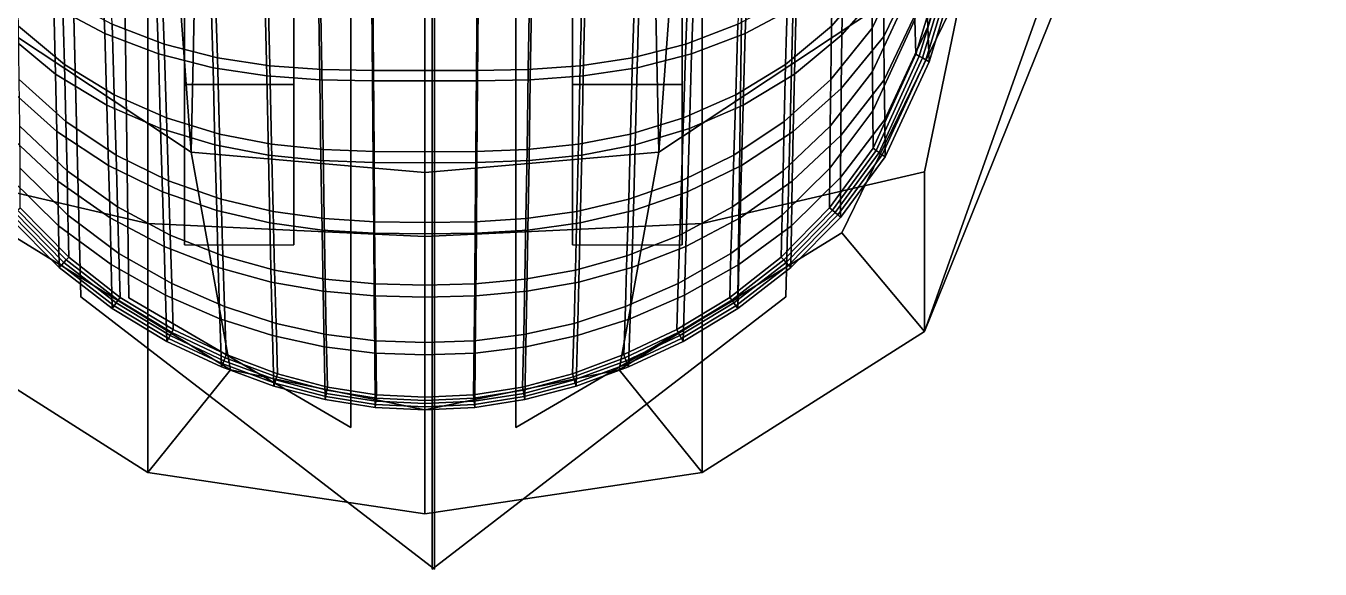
# Model space of a CAD drawing. Extents: x -7.9 to 7.9, y -12.5 to 11.9.
# Drawn here: x -0.466 to 0.983, y -12.51 to -11.903 of the extents above; entities that cross this region are included whole.
import ezdxf

# ---------------------------------------------------------------- set-up
doc = ezdxf.new("R2010")
doc.units = 0

msp = doc.modelspace()

# ---------------------------------------------------------------- linework, layer by layer
for points in [[(-1.0208, -9.8228, 2.7062), (-0.6477, -11.8005, 2.7062), (-0.2806, -12.0438, 2.8428), (-0.4459, -9.7983, 3.0906)], [(-0.4459, -9.7983, 3.0906), (-0.2806, -12.0438, 2.8428), (-0.2325, -9.8022, 3.153)], [(-0.0191, -9.8061, 3.153), (-0.2325, -9.8022, 3.153), (-0.2806, -12.0438, 2.8428), (-0.0191, -12.0663, 2.8428)], [(-0.0191, -9.8061, 3.153), (-0.0191, -12.0663, 2.8428), (0.2425, -12.0438, 2.8428), (0.1944, -9.8022, 3.153)], [(0.4078, -9.7983, 3.0906), (0.1944, -9.8022, 3.153), (0.2425, -12.0438, 2.8428)], [(0.9827, -9.8228, 2.7062), (0.4078, -9.7983, 3.0906), (0.2425, -12.0438, 2.8428), (0.6096, -11.8005, 2.7062)], [(-0.0085, -12.51, 0.0473), (-0.4044, -12.2055, 0.0473), (-0.4327, -11.0692, 0.039), (-0.0085, -11.0692, 0.039)], [(-0.4044, -12.2055, 0.0473), (-0.4044, -12.2055, 0.2764), (-0.4327, -11.0711, 0.2736), (-0.4327, -11.0692, 0.039)], [(-0.0085, -12.51, 0.2764), (-0.0085, -11.0711, 0.2736), (-0.4327, -11.0711, 0.2736), (-0.4044, -12.2055, 0.2764)], [(-0.0111, -12.51, 0.0473), (-0.0111, -11.0692, 0.039), (0.4131, -11.0692, 0.039), (0.3848, -12.2055, 0.0473)], [(-0.0111, -12.51, 0.2764), (0.3848, -12.2055, 0.2764), (0.4131, -11.0711, 0.2736), (-0.0111, -11.0711, 0.2736)], [(0.3848, -12.2055, 0.0473), (0.4131, -11.0692, 0.039), (0.4131, -11.0711, 0.2736), (0.3848, -12.2055, 0.2764)], [(-0.3643, -11.1504, 0.3338), (-0.3505, -12.2067, 0.3338), (-0.1022, -12.3516, 0.3338), (-0.1024, -11.1496, 0.3338)], [(-0.3643, -11.1504, 0.3338), (-0.3643, -11.1504, 0.2764), (-0.3505, -12.2067, 0.2764), (-0.3505, -12.2067, 0.3338)], [(-0.1024, -11.1496, 0.2764), (-0.1024, -11.1496, 0.3338), (-0.1022, -12.3516, 0.3338), (-0.1022, -12.3516, 0.2764)], [(0.3447, -11.1504, 0.3338), (0.0828, -11.1496, 0.3338), (0.0826, -12.3516, 0.3338), (0.331, -12.2067, 0.3338)], [(0.0828, -11.1496, 0.2764), (0.0826, -12.3516, 0.2764), (0.0826, -12.3516, 0.3338), (0.0828, -11.1496, 0.3338)], [(0.3447, -11.1504, 0.3338), (0.331, -12.2067, 0.3338), (0.331, -12.2067, 0.2764), (0.3447, -11.1504, 0.2764)], [(-0.2882, -11.2534, 0.3338), (-0.2882, -12.1475, 0.3338), (-0.2882, -11.9682, 0.587), (-0.2882, -11.4327, 0.587)], [(-0.1657, -12.1475, 0.3338), (-0.1657, -11.2534, 0.3338), (-0.1657, -11.4327, 0.587), (-0.1657, -11.9682, 0.587)], [(0.1461, -12.1475, 0.3338), (0.1461, -11.9682, 0.587), (0.1461, -11.4327, 0.587), (0.1461, -11.2534, 0.3338)], [(0.2686, -11.2534, 0.3338), (0.2686, -11.4327, 0.587), (0.2686, -11.9682, 0.587), (0.2686, -12.1475, 0.3338)], [(-0.2882, -11.4327, 0.587), (-0.2882, -11.9682, 0.587), (-0.1657, -11.9682, 0.587), (-0.1657, -11.4327, 0.587)], [(0.2686, -11.4327, 0.587), (0.1461, -11.4327, 0.587), (0.1461, -11.9682, 0.587), (0.2686, -11.9682, 0.587)], [(-0.6614, -11.664, 2.1723), (-0.3292, -11.6957, 1.9889), (-0.3292, -12.1235, 2.1723), (-0.5781, -12.0659, 2.2788)], [(0.6233, -11.664, 2.1723), (0.54, -12.0659, 2.2788), (0.2911, -12.1235, 2.1723), (0.2911, -11.6957, 1.9889)], [(0.7022, -11.7879, 2.5167), (0.54, -12.2444, 2.5167), (0.54, -12.0659, 2.2788), (0.6233, -11.664, 2.1723)], [(-0.0191, -12.1379, 2.1723), (-0.3292, -12.1235, 2.1723), (-0.3292, -11.6957, 1.9889), (-0.0191, -11.7024, 1.9889)], [(-0.0191, -12.1379, 2.1723), (-0.0191, -11.7024, 1.9889), (0.2911, -11.6957, 1.9889), (0.2911, -12.1235, 2.1723)], [(0.5422, -11.863, 3.027), (0.5436, -11.9037, 2.9602), (0.5954, -11.7349, 2.9594), (0.5929, -11.6985, 3.0263)], [(0.5291, -11.8954, 2.9542), (0.5799, -11.7279, 2.9544), (0.5822, -11.7629, 2.8876), (0.5304, -11.9342, 2.8876)], [(0.5436, -11.9037, 2.9602), (0.5451, -11.9426, 2.8931), (0.5979, -11.77, 2.8923), (0.5954, -11.7349, 2.9594)], [(0.5265, -11.8105, 3.0864), (0.4814, -11.905, 3.0897), (0.4815, -11.85, 3.1566), (0.5255, -11.761, 3.1514)], [(-0.3822, -11.7954, 3.3481), (-0.4396, -11.77, 3.3336), (-0.4345, -11.8809, 3.256), (-0.3773, -11.9112, 3.2671)], [(0.3441, -11.7954, 3.3481), (0.3392, -11.9112, 3.2671), (0.3964, -11.8809, 3.256), (0.4015, -11.77, 3.3336)], [(0.5408, -11.8186, 3.0933), (0.5397, -11.7688, 3.1588), (0.4944, -11.859, 3.1651), (0.4945, -11.9143, 3.0977)], [(0.5341, -11.9363, 2.889), (0.5304, -11.9342, 2.8876), (0.5822, -11.7629, 2.8876), (0.5862, -11.7647, 2.8888)], [(0.5378, -11.9384, 2.8904), (0.5341, -11.9363, 2.889), (0.5862, -11.7647, 2.8888), (0.5901, -11.7664, 2.89)], [(0.5378, -11.9384, 2.8904), (0.5901, -11.7664, 2.89), (0.594, -11.7682, 2.8911), (0.5415, -11.9405, 2.8918)], [(0.5415, -11.9405, 2.8918), (0.594, -11.7682, 2.8911), (0.5979, -11.77, 2.8923), (0.5451, -11.9426, 2.8931)], [(-0.3743, -11.7857, 3.3355), (-0.3154, -11.8042, 3.3479), (-0.3108, -11.9228, 3.2648), (-0.3692, -11.9006, 3.2552)], [(0.3362, -11.7857, 3.3355), (0.3311, -11.9006, 3.2552), (0.2727, -11.9228, 3.2648), (0.2773, -11.8042, 3.3479)], [(0.4821, -11.7863, 3.223), (0.4815, -11.85, 3.1566), (0.436, -11.9028, 3.1643), (0.4375, -11.833, 3.234)], [(0.7092, -11.8248, 2.8876), (0.54, -12.2444, 2.8876), (0.54, -12.2444, 2.5167), (0.7022, -11.7879, 2.5167)], [(-0.4855, -12.1341, 2.7062), (-0.2366, -12.287, 2.7062), (-0.2806, -12.0438, 2.8428), (-0.6477, -11.8005, 2.7062)], [(-0.3822, -11.7954, 3.3481), (-0.3773, -11.9112, 3.2671), (-0.3173, -11.9338, 3.2772), (-0.3217, -11.8142, 3.3611)], [(-0.3154, -11.8042, 3.3479), (-0.2553, -11.8166, 3.3585), (-0.2514, -11.9381, 3.2732), (-0.3108, -11.9228, 3.2648)], [(0.4474, -12.1341, 2.7062), (0.6096, -11.8005, 2.7062), (0.2425, -12.0438, 2.8428), (0.1984, -12.287, 2.7062)], [(0.2773, -11.8042, 3.3479), (0.2727, -11.9228, 3.2648), (0.2133, -11.9381, 3.2732), (0.2172, -11.8166, 3.3585)], [(0.3441, -11.7954, 3.3481), (0.2836, -11.8142, 3.3611), (0.2792, -11.9338, 3.2772), (0.3392, -11.9112, 3.2671)], [(0.4474, -12.1341, 2.8876), (0.6096, -11.8005, 2.8876), (0.6096, -11.8005, 2.7062), (0.4474, -12.1341, 2.7062)], [(0.6096, -11.8005, 2.8876), (0.4474, -12.1341, 2.8876), (0.54, -12.2444, 2.8876), (0.7092, -11.8248, 2.8876)], [(0.4948, -11.7948, 3.2322), (0.4489, -11.8423, 3.2442), (0.4475, -11.9127, 3.1738), (0.4944, -11.859, 3.1651)], [(-0.3217, -11.8142, 3.3611), (-0.3173, -11.9338, 3.2772), (-0.2563, -11.9493, 3.2861), (-0.26, -11.8268, 3.3721)], [(-0.1957, -11.8234, 3.3667), (-0.1927, -11.947, 3.2801), (-0.2514, -11.9381, 3.2732), (-0.2553, -11.8166, 3.3585)], [(0.1576, -11.8234, 3.3667), (0.2172, -11.8166, 3.3585), (0.2133, -11.9381, 3.2732), (0.1546, -11.947, 3.2801)], [(0.2836, -11.8142, 3.3611), (0.2219, -11.8268, 3.3721), (0.2182, -11.9493, 3.2861), (0.2792, -11.9338, 3.2772)], [(0.5277, -11.8547, 3.0206), (0.4816, -11.9535, 3.0226), (0.4814, -11.905, 3.0897), (0.5265, -11.8105, 3.0864)], [(0.5422, -11.863, 3.027), (0.5408, -11.8186, 3.0933), (0.4945, -11.9143, 3.0977), (0.4948, -11.9629, 3.0299)], [(-0.4247, -11.8708, 3.2448), (-0.4226, -11.9458, 3.1721), (-0.4741, -11.9028, 3.1643), (-0.4757, -11.833, 3.234)], [(-0.1991, -11.8338, 3.3807), (-0.26, -11.8268, 3.3721), (-0.2563, -11.9493, 3.2861), (-0.1962, -11.9584, 3.2932)], [(-0.1388, -11.8367, 3.3868), (-0.1991, -11.8338, 3.3807), (-0.1962, -11.9584, 3.2932), (-0.1368, -11.9627, 3.2985)], [(-0.1366, -11.8263, 3.3727), (-0.1345, -11.9512, 3.2852), (-0.1927, -11.947, 3.2801), (-0.1957, -11.8234, 3.3667)], [(-0.1366, -11.8263, 3.3727), (-0.0777, -11.8268, 3.3762), (-0.0767, -11.9525, 3.2884), (-0.1345, -11.9512, 3.2852)], [(-0.0777, -11.8268, 3.3762), (-0.0191, -11.8264, 3.3774), (-0.0191, -11.9523, 3.2895), (-0.0767, -11.9525, 3.2884)], [(0.0396, -11.8268, 3.3762), (0.0386, -11.9525, 3.2884), (-0.0191, -11.9523, 3.2895), (-0.0191, -11.8264, 3.3774)], [(0.0985, -11.8263, 3.3726), (0.0964, -11.9512, 3.2852), (0.0386, -11.9525, 3.2884), (0.0396, -11.8268, 3.3762)], [(0.0985, -11.8263, 3.3726), (0.1576, -11.8234, 3.3667), (0.1546, -11.947, 3.2801), (0.0964, -11.9512, 3.2852)], [(0.1007, -11.8367, 3.3868), (0.0987, -11.9627, 3.2985), (0.1581, -11.9584, 3.2932), (0.161, -11.8338, 3.3807)], [(0.161, -11.8338, 3.3807), (0.1581, -11.9584, 3.2932), (0.2182, -11.9493, 3.2861), (0.2219, -11.8268, 3.3721)], [(0.3866, -11.8708, 3.2448), (0.4375, -11.833, 3.234), (0.436, -11.9028, 3.1643), (0.3845, -11.9458, 3.1721)], [(-0.4345, -11.8809, 3.256), (-0.487, -11.8423, 3.2442), (-0.4857, -11.9127, 3.1738), (-0.4325, -11.9565, 3.1824)], [(-0.1388, -11.8367, 3.3868), (-0.1368, -11.9627, 3.2985), (-0.0778, -11.9639, 3.3018), (-0.0788, -11.8372, 3.3905)], [(-0.0788, -11.8372, 3.3905), (-0.0778, -11.9639, 3.3018), (-0.0191, -11.9638, 3.303), (-0.0191, -11.8369, 3.3917)], [(0.0407, -11.8372, 3.3905), (-0.0191, -11.8369, 3.3917), (-0.0191, -11.9638, 3.303), (0.0397, -11.9639, 3.3018)], [(0.1007, -11.8367, 3.3868), (0.0407, -11.8372, 3.3905), (0.0397, -11.9639, 3.3018), (0.0987, -11.9627, 3.2985)], [(0.3964, -11.8809, 3.256), (0.3944, -11.9565, 3.1824), (0.4475, -11.9127, 3.1738), (0.4489, -11.8423, 3.2442)], [(0.4814, -11.905, 3.0897), (0.435, -11.9624, 3.0949), (0.436, -11.9028, 3.1643), (0.4815, -11.85, 3.1566)], [(0.4945, -11.9143, 3.0977), (0.4944, -11.859, 3.1651), (0.4475, -11.9127, 3.1738), (0.4467, -11.9727, 3.1038)], [(0.5277, -11.8547, 3.0206), (0.5291, -11.8954, 2.9542), (0.482, -11.9975, 2.9552), (0.4816, -11.9535, 3.0226)], [(0.5422, -11.863, 3.027), (0.4948, -11.9629, 3.0299), (0.4954, -12.0071, 2.962), (0.5436, -11.9037, 2.9602)], [(-0.3692, -11.9006, 3.2552), (-0.3668, -11.9798, 3.1796), (-0.4226, -11.9458, 3.1721), (-0.4247, -11.8708, 3.2448)], [(0.3311, -11.9006, 3.2552), (0.3866, -11.8708, 3.2448), (0.3845, -11.9458, 3.1721), (0.3287, -11.9798, 3.1796)], [(-0.3773, -11.9112, 3.2671), (-0.4345, -11.8809, 3.256), (-0.4325, -11.9565, 3.1824), (-0.375, -11.9911, 3.1907)], [(0.3392, -11.9112, 3.2671), (0.3369, -11.9911, 3.1907), (0.3944, -11.9565, 3.1824), (0.3964, -11.8809, 3.256)], [(-0.421, -12.0095, 3.1002), (-0.4731, -11.9624, 3.0949), (-0.4741, -11.9028, 3.1643), (-0.4226, -11.9458, 3.1721)], [(-0.3692, -11.9006, 3.2552), (-0.3108, -11.9228, 3.2648), (-0.3084, -12.0055, 3.1867), (-0.3668, -11.9798, 3.1796)], [(0.3311, -11.9006, 3.2552), (0.3287, -11.9798, 3.1796), (0.2703, -12.0055, 3.1867), (0.2727, -11.9228, 3.2648)], [(0.3828, -12.0095, 3.1002), (0.3845, -11.9458, 3.1721), (0.436, -11.9028, 3.1643), (0.435, -11.9624, 3.0949)], [(0.4816, -11.9535, 3.0226), (0.4344, -12.0145, 3.0257), (0.435, -11.9624, 3.0949), (0.4814, -11.905, 3.0897)], [(0.5291, -11.8954, 2.9542), (0.5304, -11.9342, 2.8876), (0.4825, -12.0394, 2.8876), (0.482, -11.9975, 2.9552)], [(0.5436, -11.9037, 2.9602), (0.4954, -12.0071, 2.962), (0.4961, -12.0491, 2.894), (0.5451, -11.9426, 2.8931)], [(-0.4311, -12.0206, 3.1099), (-0.4325, -11.9565, 3.1824), (-0.4857, -11.9127, 3.1738), (-0.4848, -11.9727, 3.1038)], [(-0.3773, -11.9112, 3.2671), (-0.375, -11.9911, 3.1907), (-0.315, -12.0173, 3.1983), (-0.3173, -11.9338, 3.2772)], [(0.3392, -11.9112, 3.2671), (0.2792, -11.9338, 3.2772), (0.2769, -12.0173, 3.1983), (0.3369, -11.9911, 3.1907)], [(0.393, -12.0206, 3.1099), (0.4467, -11.9727, 3.1038), (0.4475, -11.9127, 3.1738), (0.3944, -11.9565, 3.1824)], [(0.4948, -11.9629, 3.0299), (0.4945, -11.9143, 3.0977), (0.4467, -11.9727, 3.1038), (0.4463, -12.025, 3.034)], [(-0.3173, -11.9338, 3.2772), (-0.315, -12.0173, 3.1983), (-0.2542, -12.0357, 3.2051), (-0.2563, -11.9493, 3.2861)], [(-0.3108, -11.9228, 3.2648), (-0.2514, -11.9381, 3.2732), (-0.2492, -12.0236, 3.1931), (-0.3084, -12.0055, 3.1867)], [(0.2727, -11.9228, 3.2648), (0.2703, -12.0055, 3.1867), (0.2111, -12.0236, 3.1931), (0.2133, -11.9381, 3.2732)], [(0.2792, -11.9338, 3.2772), (0.2182, -11.9493, 3.2861), (0.2161, -12.0357, 3.2051), (0.2769, -12.0173, 3.1983)], [(0.5341, -11.9363, 2.889), (0.4859, -12.0418, 2.8892), (0.4825, -12.0394, 2.8876), (0.5304, -11.9342, 2.8876)], [(-0.3648, -12.047, 3.1054), (-0.421, -12.0095, 3.1002), (-0.4226, -11.9458, 3.1721), (-0.3668, -11.9798, 3.1796)], [(-0.1962, -11.9584, 3.2932), (-0.2563, -11.9493, 3.2861), (-0.2542, -12.0357, 3.2051), (-0.1944, -12.0471, 3.2109)], [(-0.1927, -11.947, 3.2801), (-0.1909, -12.0348, 3.1985), (-0.2492, -12.0236, 3.1931), (-0.2514, -11.9381, 3.2732)], [(-0.1345, -11.9512, 3.2852), (-0.1332, -12.0407, 3.2027), (-0.1909, -12.0348, 3.1985), (-0.1927, -11.947, 3.2801)], [(0.0964, -11.9512, 3.2852), (0.1546, -11.947, 3.2801), (0.1527, -12.0348, 3.1985), (0.0951, -12.0407, 3.2027)], [(0.1546, -11.947, 3.2801), (0.2133, -11.9381, 3.2732), (0.2111, -12.0236, 3.1931), (0.1527, -12.0348, 3.1985)], [(0.1581, -11.9584, 3.2932), (0.1563, -12.0471, 3.2109), (0.2161, -12.0357, 3.2051), (0.2182, -11.9493, 3.2861)], [(0.3266, -12.047, 3.1054), (0.3287, -11.9798, 3.1796), (0.3845, -11.9458, 3.1721), (0.3828, -12.0095, 3.1002)], [(0.5378, -11.9384, 2.8904), (0.4893, -12.0443, 2.8908), (0.4859, -12.0418, 2.8892), (0.5341, -11.9363, 2.889)], [(0.5378, -11.9384, 2.8904), (0.5415, -11.9405, 2.8918), (0.4927, -12.0467, 2.8924), (0.4893, -12.0443, 2.8908)], [(0.5415, -11.9405, 2.8918), (0.5451, -11.9426, 2.8931), (0.4961, -12.0491, 2.894), (0.4927, -12.0467, 2.8924)], [(-0.4197, -12.0647, 3.029), (-0.4725, -12.0145, 3.0257), (-0.4731, -11.9624, 3.0949), (-0.421, -12.0095, 3.1002)], [(-0.3732, -12.0588, 3.1158), (-0.375, -11.9911, 3.1907), (-0.4325, -11.9565, 3.1824), (-0.4311, -12.0206, 3.1099)], [(-0.1368, -11.9627, 3.2985), (-0.1962, -11.9584, 3.2932), (-0.1944, -12.0471, 3.2109), (-0.1355, -12.0531, 3.2153)], [(-0.1368, -11.9627, 3.2985), (-0.1355, -12.0531, 3.2153), (-0.0772, -12.0553, 3.2182), (-0.0778, -11.9639, 3.3018)], [(-0.1345, -11.9512, 3.2852), (-0.0767, -11.9525, 3.2884), (-0.076, -12.043, 3.2055), (-0.1332, -12.0407, 3.2027)], [(-0.0778, -11.9639, 3.3018), (-0.0772, -12.0553, 3.2182), (-0.0191, -12.0555, 3.2192), (-0.0191, -11.9638, 3.303)], [(-0.0767, -11.9525, 3.2884), (-0.0191, -11.9523, 3.2895), (-0.0191, -12.0432, 3.2065), (-0.076, -12.043, 3.2055)], [(0.0386, -11.9525, 3.2884), (0.0379, -12.043, 3.2055), (-0.0191, -12.0432, 3.2065), (-0.0191, -11.9523, 3.2895)], [(0.0397, -11.9639, 3.3018), (-0.0191, -11.9638, 3.303), (-0.0191, -12.0555, 3.2192), (0.039, -12.0553, 3.2182)], [(0.0964, -11.9512, 3.2852), (0.0951, -12.0407, 3.2027), (0.0379, -12.043, 3.2055), (0.0386, -11.9525, 3.2884)], [(0.0987, -11.9627, 3.2985), (0.0397, -11.9639, 3.3018), (0.039, -12.0553, 3.2182), (0.0974, -12.0531, 3.2153)], [(0.0987, -11.9627, 3.2985), (0.0974, -12.0531, 3.2153), (0.1563, -12.0471, 3.2109), (0.1581, -11.9584, 3.2932)], [(0.3351, -12.0588, 3.1158), (0.393, -12.0206, 3.1099), (0.3944, -11.9565, 3.1824), (0.3369, -11.9911, 3.1907)], [(0.3816, -12.0647, 3.029), (0.3828, -12.0095, 3.1002), (0.435, -11.9624, 3.0949), (0.4344, -12.0145, 3.0257)], [(0.4816, -11.9535, 3.0226), (0.482, -11.9975, 2.9552), (0.434, -12.0615, 2.9567), (0.4344, -12.0145, 3.0257)], [(0.4948, -11.9629, 3.0299), (0.4463, -12.025, 3.034), (0.4461, -12.0722, 2.9644), (0.4954, -12.0071, 2.962)], [(-0.43, -12.0762, 3.0381), (-0.4311, -12.0206, 3.1099), (-0.4848, -11.9727, 3.1038), (-0.4844, -12.025, 3.034)], [(-0.2882, -12.1475, 0.3338), (-0.1657, -12.1475, 0.3338), (-0.1657, -11.9682, 0.587), (-0.2882, -11.9682, 0.587)], [(0.2686, -12.1475, 0.3338), (0.2686, -11.9682, 0.587), (0.1461, -11.9682, 0.587), (0.1461, -12.1475, 0.3338)], [(0.3919, -12.0762, 3.0381), (0.4463, -12.025, 3.034), (0.4467, -11.9727, 3.1038), (0.393, -12.0206, 3.1099)], [(-0.3732, -12.0588, 3.1158), (-0.313, -12.088, 3.1213), (-0.315, -12.0173, 3.1983), (-0.375, -11.9911, 3.1907)], [(-0.3648, -12.047, 3.1054), (-0.3668, -11.9798, 3.1796), (-0.3084, -12.0055, 3.1867), (-0.3062, -12.0757, 3.1104)], [(0.3266, -12.047, 3.1054), (0.2681, -12.0757, 3.1104), (0.2703, -12.0055, 3.1867), (0.3287, -11.9798, 3.1796)], [(0.3351, -12.0588, 3.1158), (0.3369, -11.9911, 3.1907), (0.2769, -12.0173, 3.1983), (0.2748, -12.088, 3.1213)], [(-0.3062, -12.0757, 3.1104), (-0.3084, -12.0055, 3.1867), (-0.2492, -12.0236, 3.1931), (-0.2471, -12.0964, 3.1149)], [(0.2681, -12.0757, 3.1104), (0.209, -12.0964, 3.1149), (0.2111, -12.0236, 3.1931), (0.2703, -12.0055, 3.1867)], [(0.482, -11.9975, 2.9552), (0.4825, -12.0394, 2.8876), (0.4338, -12.1059, 2.8876), (0.434, -12.0615, 2.9567)], [(0.4954, -12.0071, 2.962), (0.4461, -12.0722, 2.9644), (0.446, -12.1167, 2.8949), (0.4961, -12.0491, 2.894)], [(-0.4197, -12.0647, 3.029), (-0.4187, -12.1143, 2.9582), (-0.4722, -12.0615, 2.9567), (-0.4725, -12.0145, 3.0257)], [(-0.3716, -12.1172, 3.042), (-0.3732, -12.0588, 3.1158), (-0.4311, -12.0206, 3.1099), (-0.43, -12.0762, 3.0381)], [(-0.3631, -12.105, 3.0322), (-0.4197, -12.0647, 3.029), (-0.421, -12.0095, 3.1002), (-0.3648, -12.047, 3.1054)], [(-0.313, -12.088, 3.1213), (-0.2522, -12.1091, 3.1264), (-0.2542, -12.0357, 3.2051), (-0.315, -12.0173, 3.1983)], [(0.2748, -12.088, 3.1213), (0.2769, -12.0173, 3.1983), (0.2161, -12.0357, 3.2051), (0.2141, -12.1091, 3.1264)], [(0.3249, -12.105, 3.0322), (0.3266, -12.047, 3.1054), (0.3828, -12.0095, 3.1002), (0.3816, -12.0647, 3.029)], [(0.3335, -12.1172, 3.042), (0.3919, -12.0762, 3.0381), (0.393, -12.0206, 3.1099), (0.3351, -12.0588, 3.1158)], [(0.3816, -12.0647, 3.029), (0.4344, -12.0145, 3.0257), (0.434, -12.0615, 2.9567), (0.3806, -12.1143, 2.9582)], [(-0.43, -12.0762, 3.0381), (-0.4844, -12.025, 3.034), (-0.4842, -12.0722, 2.9644), (-0.4291, -12.126, 2.9668)], [(-0.1928, -12.1229, 3.1307), (-0.1944, -12.0471, 3.2109), (-0.2542, -12.0357, 3.2051), (-0.2522, -12.1091, 3.1264)], [(-0.1891, -12.1101, 3.119), (-0.2471, -12.0964, 3.1149), (-0.2492, -12.0236, 3.1931), (-0.1909, -12.0348, 3.1985)], [(-0.1319, -12.1179, 3.1223), (-0.1891, -12.1101, 3.119), (-0.1909, -12.0348, 3.1985), (-0.1332, -12.0407, 3.2027)], [(0.0938, -12.1179, 3.1223), (0.0951, -12.0407, 3.2027), (0.1527, -12.0348, 3.1985), (0.151, -12.1101, 3.119)], [(0.151, -12.1101, 3.119), (0.1527, -12.0348, 3.1985), (0.2111, -12.0236, 3.1931), (0.209, -12.0964, 3.1149)], [(0.1547, -12.1229, 3.1307), (0.2141, -12.1091, 3.1264), (0.2161, -12.0357, 3.2051), (0.1563, -12.0471, 3.2109)], [(0.3919, -12.0762, 3.0381), (0.391, -12.126, 2.9668), (0.4461, -12.0722, 2.9644), (0.4463, -12.025, 3.034)], [(-0.3631, -12.105, 3.0322), (-0.3648, -12.047, 3.1054), (-0.3062, -12.0757, 3.1104), (-0.3043, -12.1364, 3.0354)], [(-0.0191, -12.0663, 2.8428), (-0.2806, -12.0438, 2.8428), (-0.2366, -12.287, 2.7062), (-0.0191, -12.332, 2.7062)], [(-0.1343, -12.1309, 3.1342), (-0.1355, -12.0531, 3.2153), (-0.1944, -12.0471, 3.2109), (-0.1928, -12.1229, 3.1307)], [(-0.1319, -12.1179, 3.1223), (-0.1332, -12.0407, 3.2027), (-0.076, -12.043, 3.2055), (-0.0754, -12.1215, 3.1244)], [(-0.0754, -12.1215, 3.1244), (-0.076, -12.043, 3.2055), (-0.0191, -12.0432, 3.2065), (-0.0191, -12.1223, 3.1253)], [(0.0372, -12.1215, 3.1244), (-0.0191, -12.1223, 3.1253), (-0.0191, -12.0432, 3.2065), (0.0379, -12.043, 3.2055)], [(-0.0191, -12.0663, 2.8428), (-0.0191, -12.332, 2.7062), (0.1984, -12.287, 2.7062), (0.2425, -12.0438, 2.8428)], [(0.0938, -12.1179, 3.1223), (0.0372, -12.1215, 3.1244), (0.0379, -12.043, 3.2055), (0.0951, -12.0407, 3.2027)], [(0.0962, -12.1309, 3.1342), (0.1547, -12.1229, 3.1307), (0.1563, -12.0471, 3.2109), (0.0974, -12.0531, 3.2153)], [(0.3249, -12.105, 3.0322), (0.2662, -12.1364, 3.0354), (0.2681, -12.0757, 3.1104), (0.3266, -12.047, 3.1054)], [(0.4859, -12.0418, 2.8892), (0.4369, -12.1086, 2.8895), (0.4338, -12.1059, 2.8876), (0.4825, -12.0394, 2.8876)], [(0.4893, -12.0443, 2.8908), (0.4399, -12.1113, 2.8913), (0.4369, -12.1086, 2.8895), (0.4859, -12.0418, 2.8892)], [(0.4893, -12.0443, 2.8908), (0.4927, -12.0467, 2.8924), (0.443, -12.114, 2.8931), (0.4399, -12.1113, 2.8913)], [(0.4927, -12.0467, 2.8924), (0.4961, -12.0491, 2.894), (0.446, -12.1167, 2.8949), (0.443, -12.114, 2.8931)], [(-0.4187, -12.1143, 2.9582), (-0.4178, -12.1611, 2.8876), (-0.472, -12.1059, 2.8876), (-0.4722, -12.0615, 2.9567)], [(-0.3631, -12.105, 3.0322), (-0.3616, -12.1571, 2.9598), (-0.4187, -12.1143, 2.9582), (-0.4197, -12.0647, 3.029)], [(-0.3716, -12.1172, 3.042), (-0.3111, -12.1491, 3.0457), (-0.313, -12.088, 3.1213), (-0.3732, -12.0588, 3.1158)], [(-0.1343, -12.1309, 3.1342), (-0.0765, -12.1345, 3.1365), (-0.0772, -12.0553, 3.2182), (-0.1355, -12.0531, 3.2153)], [(-0.0765, -12.1345, 3.1365), (-0.0191, -12.1352, 3.1373), (-0.0191, -12.0555, 3.2192), (-0.0772, -12.0553, 3.2182)], [(0.0384, -12.1345, 3.1365), (0.039, -12.0553, 3.2182), (-0.0191, -12.0555, 3.2192), (-0.0191, -12.1352, 3.1373)], [(0.0962, -12.1309, 3.1342), (0.0974, -12.0531, 3.2153), (0.039, -12.0553, 3.2182), (0.0384, -12.1345, 3.1365)], [(0.3335, -12.1172, 3.042), (0.3351, -12.0588, 3.1158), (0.2748, -12.088, 3.1213), (0.273, -12.1491, 3.0457)], [(0.3249, -12.105, 3.0322), (0.3816, -12.0647, 3.029), (0.3806, -12.1143, 2.9582), (0.3234, -12.1571, 2.9598)], [(0.3806, -12.1143, 2.9582), (0.434, -12.0615, 2.9567), (0.4338, -12.1059, 2.8876), (0.3797, -12.1611, 2.8876)], [(-0.5781, -12.2444, 2.5167), (-0.5781, -12.0659, 2.2788), (-0.3292, -12.1235, 2.1723), (-0.3292, -12.4019, 2.5167)], [(-0.4291, -12.126, 2.9668), (-0.4842, -12.0722, 2.9644), (-0.4841, -12.1167, 2.8949), (-0.4284, -12.1729, 2.8957)], [(-0.3716, -12.1172, 3.042), (-0.43, -12.0762, 3.0381), (-0.4291, -12.126, 2.9668), (-0.3703, -12.1695, 2.969)], [(-0.3043, -12.1364, 3.0354), (-0.3062, -12.0757, 3.1104), (-0.2471, -12.0964, 3.1149), (-0.2452, -12.1597, 3.0383)], [(0.2662, -12.1364, 3.0354), (0.207, -12.1597, 3.0383), (0.209, -12.0964, 3.1149), (0.2681, -12.0757, 3.1104)], [(0.54, -12.2444, 2.5167), (0.2911, -12.4019, 2.5167), (0.2911, -12.1235, 2.1723), (0.54, -12.0659, 2.2788)], [(0.3335, -12.1172, 3.042), (0.3322, -12.1695, 2.969), (0.391, -12.126, 2.9668), (0.3919, -12.0762, 3.0381)], [(0.391, -12.126, 2.9668), (0.3903, -12.1729, 2.8957), (0.446, -12.1167, 2.8949), (0.4461, -12.0722, 2.9644)], [(-0.3111, -12.1491, 3.0457), (-0.2504, -12.1728, 3.0492), (-0.2522, -12.1091, 3.1264), (-0.313, -12.088, 3.1213)], [(0.273, -12.1491, 3.0457), (0.2748, -12.088, 3.1213), (0.2141, -12.1091, 3.1264), (0.2123, -12.1728, 3.0492)], [(-0.4231, -12.167, 2.8917), (-0.478, -12.1113, 2.8913), (-0.475, -12.1086, 2.8895), (-0.4205, -12.164, 2.8896)], [(-0.4205, -12.164, 2.8896), (-0.475, -12.1086, 2.8895), (-0.472, -12.1059, 2.8876), (-0.4178, -12.1611, 2.8876)], [(-0.3631, -12.105, 3.0322), (-0.3043, -12.1364, 3.0354), (-0.3025, -12.1908, 2.9613), (-0.3616, -12.1571, 2.9598)], [(-0.1912, -12.1891, 3.0522), (-0.1928, -12.1229, 3.1307), (-0.2522, -12.1091, 3.1264), (-0.2504, -12.1728, 3.0492)], [(-0.1874, -12.1758, 3.041), (-0.2452, -12.1597, 3.0383), (-0.2471, -12.0964, 3.1149), (-0.1891, -12.1101, 3.119)], [(0.1493, -12.1758, 3.041), (0.151, -12.1101, 3.119), (0.209, -12.0964, 3.1149), (0.207, -12.1597, 3.0383)], [(0.1531, -12.1891, 3.0522), (0.2123, -12.1728, 3.0492), (0.2141, -12.1091, 3.1264), (0.1547, -12.1229, 3.1307)], [(0.3249, -12.105, 3.0322), (0.3234, -12.1571, 2.9598), (0.2644, -12.1908, 2.9613), (0.2662, -12.1364, 3.0354)], [(0.3824, -12.164, 2.8896), (0.3797, -12.1611, 2.8876), (0.4338, -12.1059, 2.8876), (0.4369, -12.1086, 2.8895)], [(0.385, -12.167, 2.8917), (0.3824, -12.164, 2.8896), (0.4369, -12.1086, 2.8895), (0.4399, -12.1113, 2.8913)], [(-0.4258, -12.17, 2.8937), (-0.4284, -12.1729, 2.8957), (-0.4841, -12.1167, 2.8949), (-0.4811, -12.114, 2.8931)], [(-0.4231, -12.167, 2.8917), (-0.4258, -12.17, 2.8937), (-0.4811, -12.114, 2.8931), (-0.478, -12.1113, 2.8913)], [(-0.3616, -12.1571, 2.9598), (-0.3602, -12.2061, 2.8876), (-0.4178, -12.1611, 2.8876), (-0.4187, -12.1143, 2.9582)], [(-0.3716, -12.1172, 3.042), (-0.3703, -12.1695, 2.969), (-0.3095, -12.2038, 2.9711), (-0.3111, -12.1491, 3.0457)], [(-0.3292, -12.1235, 2.1723), (-0.0191, -12.1379, 2.1723), (-0.0191, -12.4483, 2.5167), (-0.3292, -12.4019, 2.5167)], [(-0.1332, -12.1993, 3.0546), (-0.1343, -12.1309, 3.1342), (-0.1928, -12.1229, 3.1307), (-0.1912, -12.1891, 3.0522)], [(-0.1307, -12.1859, 3.0432), (-0.1874, -12.1758, 3.041), (-0.1891, -12.1101, 3.119), (-0.1319, -12.1179, 3.1223)], [(-0.1307, -12.1859, 3.0432), (-0.1319, -12.1179, 3.1223), (-0.0754, -12.1215, 3.1244), (-0.0747, -12.1911, 3.0448)], [(-0.0747, -12.1911, 3.0448), (-0.0754, -12.1215, 3.1244), (-0.0191, -12.1223, 3.1253), (-0.0191, -12.1924, 3.0453)], [(0.0366, -12.1911, 3.0448), (-0.0191, -12.1924, 3.0453), (-0.0191, -12.1223, 3.1253), (0.0372, -12.1215, 3.1244)], [(0.2911, -12.1235, 2.1723), (0.2911, -12.4019, 2.5167), (-0.0191, -12.4483, 2.5167), (-0.0191, -12.1379, 2.1723)], [(0.0926, -12.1859, 3.0432), (0.0366, -12.1911, 3.0448), (0.0372, -12.1215, 3.1244), (0.0938, -12.1179, 3.1223)], [(0.0926, -12.1859, 3.0432), (0.0938, -12.1179, 3.1223), (0.151, -12.1101, 3.119), (0.1493, -12.1758, 3.041)], [(0.095, -12.1993, 3.0546), (0.1531, -12.1891, 3.0522), (0.1547, -12.1229, 3.1307), (0.0962, -12.1309, 3.1342)], [(0.3335, -12.1172, 3.042), (0.273, -12.1491, 3.0457), (0.2714, -12.2038, 2.9711), (0.3322, -12.1695, 2.969)], [(0.3234, -12.1571, 2.9598), (0.3806, -12.1143, 2.9582), (0.3797, -12.1611, 2.8876), (0.3221, -12.2061, 2.8876)], [(0.385, -12.167, 2.8917), (0.4399, -12.1113, 2.8913), (0.443, -12.114, 2.8931), (0.3877, -12.17, 2.8937)], [(0.3877, -12.17, 2.8937), (0.443, -12.114, 2.8931), (0.446, -12.1167, 2.8949), (0.3903, -12.1729, 2.8957)], [(-0.4855, -12.1341, 2.8876), (-0.5781, -12.2444, 2.8876), (-0.3292, -12.4019, 2.8876), (-0.2366, -12.287, 2.8876)], [(-0.2366, -12.287, 2.8876), (-0.2366, -12.287, 2.7062), (-0.4855, -12.1341, 2.7062), (-0.4855, -12.1341, 2.8876)], [(-0.3703, -12.1695, 2.969), (-0.4291, -12.126, 2.9668), (-0.4284, -12.1729, 2.8957), (-0.369, -12.2187, 2.8964)], [(-0.3043, -12.1364, 3.0354), (-0.2452, -12.1597, 3.0383), (-0.2433, -12.2165, 2.9627), (-0.3025, -12.1908, 2.9613)], [(-0.1332, -12.1993, 3.0546), (-0.0759, -12.2045, 3.0562), (-0.0765, -12.1345, 3.1365), (-0.1343, -12.1309, 3.1342)], [(-0.0759, -12.2045, 3.0562), (-0.0191, -12.2059, 3.0568), (-0.0191, -12.1352, 3.1373), (-0.0765, -12.1345, 3.1365)], [(0.0378, -12.2045, 3.0562), (0.0384, -12.1345, 3.1365), (-0.0191, -12.1352, 3.1373), (-0.0191, -12.2059, 3.0568)], [(0.095, -12.1993, 3.0546), (0.0962, -12.1309, 3.1342), (0.0384, -12.1345, 3.1365), (0.0378, -12.2045, 3.0562)], [(0.1984, -12.287, 2.8876), (0.4474, -12.1341, 2.8876), (0.4474, -12.1341, 2.7062), (0.1984, -12.287, 2.7062)], [(0.4474, -12.1341, 2.8876), (0.1984, -12.287, 2.8876), (0.2911, -12.4019, 2.8876), (0.54, -12.2444, 2.8876)], [(0.2662, -12.1364, 3.0354), (0.2644, -12.1908, 2.9613), (0.2052, -12.2165, 2.9627), (0.207, -12.1597, 3.0383)], [(0.3322, -12.1695, 2.969), (0.3309, -12.2187, 2.8964), (0.3903, -12.1729, 2.8957), (0.391, -12.126, 2.9668)], [(-0.3111, -12.1491, 3.0457), (-0.3095, -12.2038, 2.9711), (-0.2486, -12.23, 2.973), (-0.2504, -12.1728, 3.0492)], [(0.273, -12.1491, 3.0457), (0.2123, -12.1728, 3.0492), (0.2105, -12.23, 2.973), (0.2714, -12.2038, 2.9711)], [(-0.3646, -12.2124, 2.892), (-0.3668, -12.2156, 2.8942), (-0.4258, -12.17, 2.8937), (-0.4231, -12.167, 2.8917)], [(-0.3646, -12.2124, 2.892), (-0.4231, -12.167, 2.8917), (-0.4205, -12.164, 2.8896), (-0.3624, -12.2092, 2.8898)], [(-0.3624, -12.2092, 2.8898), (-0.4205, -12.164, 2.8896), (-0.4178, -12.1611, 2.8876), (-0.3602, -12.2061, 2.8876)], [(-0.3616, -12.1571, 2.9598), (-0.3025, -12.1908, 2.9613), (-0.3008, -12.2421, 2.8876), (-0.3602, -12.2061, 2.8876)], [(-0.1874, -12.1758, 3.041), (-0.1858, -12.2352, 2.9641), (-0.2433, -12.2165, 2.9627), (-0.2452, -12.1597, 3.0383)], [(0.1493, -12.1758, 3.041), (0.207, -12.1597, 3.0383), (0.2052, -12.2165, 2.9627), (0.1477, -12.2352, 2.9641)], [(0.3234, -12.1571, 2.9598), (0.3221, -12.2061, 2.8876), (0.2626, -12.2421, 2.8876), (0.2644, -12.1908, 2.9613)], [(0.3243, -12.2092, 2.8898), (0.3221, -12.2061, 2.8876), (0.3797, -12.1611, 2.8876), (0.3824, -12.164, 2.8896)], [(0.3265, -12.2124, 2.892), (0.3243, -12.2092, 2.8898), (0.3824, -12.164, 2.8896), (0.385, -12.167, 2.8917)], [(0.3265, -12.2124, 2.892), (0.385, -12.167, 2.8917), (0.3877, -12.17, 2.8937), (0.3287, -12.2156, 2.8942)], [(-0.3668, -12.2156, 2.8942), (-0.369, -12.2187, 2.8964), (-0.4284, -12.1729, 2.8957), (-0.4258, -12.17, 2.8937)], [(-0.3703, -12.1695, 2.969), (-0.369, -12.2187, 2.8964), (-0.3079, -12.2554, 2.897), (-0.3095, -12.2038, 2.9711)], [(-0.1912, -12.1891, 3.0522), (-0.2504, -12.1728, 3.0492), (-0.2486, -12.23, 2.973), (-0.1896, -12.2489, 2.9747)], [(-0.1307, -12.1859, 3.0432), (-0.1295, -12.2477, 2.9652), (-0.1858, -12.2352, 2.9641), (-0.1874, -12.1758, 3.041)], [(0.0926, -12.1859, 3.0432), (0.1493, -12.1758, 3.041), (0.1477, -12.2352, 2.9641), (0.0914, -12.2477, 2.9652)], [(0.1531, -12.1891, 3.0522), (0.1515, -12.2489, 2.9747), (0.2105, -12.23, 2.973), (0.2123, -12.1728, 3.0492)], [(0.3322, -12.1695, 2.969), (0.2714, -12.2038, 2.9711), (0.2698, -12.2554, 2.897), (0.3309, -12.2187, 2.8964)], [(0.3287, -12.2156, 2.8942), (0.3877, -12.17, 2.8937), (0.3903, -12.1729, 2.8957), (0.3309, -12.2187, 2.8964)], [(-0.3025, -12.1908, 2.9613), (-0.2433, -12.2165, 2.9627), (-0.2415, -12.2702, 2.8876), (-0.3008, -12.2421, 2.8876)], [(-0.1332, -12.1993, 3.0546), (-0.1912, -12.1891, 3.0522), (-0.1896, -12.2489, 2.9747), (-0.132, -12.2615, 2.976)], [(-0.1307, -12.1859, 3.0432), (-0.0747, -12.1911, 3.0448), (-0.0741, -12.2546, 2.966), (-0.1295, -12.2477, 2.9652)], [(-0.0747, -12.1911, 3.0448), (-0.0191, -12.1924, 3.0453), (-0.0191, -12.2567, 2.9663), (-0.0741, -12.2546, 2.966)], [(0.0366, -12.1911, 3.0448), (0.036, -12.2546, 2.966), (-0.0191, -12.2567, 2.9663), (-0.0191, -12.1924, 3.0453)], [(0.0926, -12.1859, 3.0432), (0.0914, -12.2477, 2.9652), (0.036, -12.2546, 2.966), (0.0366, -12.1911, 3.0448)], [(0.095, -12.1993, 3.0546), (0.0939, -12.2615, 2.976), (0.1515, -12.2489, 2.9747), (0.1531, -12.1891, 3.0522)], [(0.2644, -12.1908, 2.9613), (0.2626, -12.2421, 2.8876), (0.2034, -12.2702, 2.8876), (0.2052, -12.2165, 2.9627)], [(-0.4044, -12.2055, 0.2764), (-0.4044, -12.2055, 0.0473), (-0.0085, -12.51, 0.0473), (-0.0085, -12.51, 0.2764)], [(-0.3646, -12.2124, 2.892), (-0.3624, -12.2092, 2.8898), (-0.3025, -12.2454, 2.89), (-0.3043, -12.2487, 2.8923)], [(-0.3624, -12.2092, 2.8898), (-0.3602, -12.2061, 2.8876), (-0.3008, -12.2421, 2.8876), (-0.3025, -12.2454, 2.89)], [(-0.1022, -12.3516, 0.2764), (-0.1022, -12.3516, 0.3338), (-0.3505, -12.2067, 0.3338), (-0.3505, -12.2067, 0.2764)], [(-0.3095, -12.2038, 2.9711), (-0.3079, -12.2554, 2.897), (-0.2469, -12.2839, 2.8974), (-0.2486, -12.23, 2.973)], [(-0.1332, -12.1993, 3.0546), (-0.132, -12.2615, 2.976), (-0.0753, -12.2684, 2.9769), (-0.0759, -12.2045, 3.0562)], [(-0.0759, -12.2045, 3.0562), (-0.0753, -12.2684, 2.9769), (-0.0191, -12.2705, 2.9773), (-0.0191, -12.2059, 3.0568)], [(0.0378, -12.2045, 3.0562), (-0.0191, -12.2059, 3.0568), (-0.0191, -12.2705, 2.9773), (0.0372, -12.2684, 2.9769)], [(0.3848, -12.2055, 0.2764), (-0.0111, -12.51, 0.2764), (-0.0111, -12.51, 0.0473), (0.3848, -12.2055, 0.0473)], [(0.095, -12.1993, 3.0546), (0.0378, -12.2045, 3.0562), (0.0372, -12.2684, 2.9769), (0.0939, -12.2615, 2.976)], [(0.0826, -12.3516, 0.2764), (0.331, -12.2067, 0.2764), (0.331, -12.2067, 0.3338), (0.0826, -12.3516, 0.3338)], [(0.2714, -12.2038, 2.9711), (0.2105, -12.23, 2.973), (0.2088, -12.2839, 2.8974), (0.2698, -12.2554, 2.897)], [(0.3243, -12.2092, 2.8898), (0.2644, -12.2454, 2.89), (0.2626, -12.2421, 2.8876), (0.3221, -12.2061, 2.8876)], [(0.3265, -12.2124, 2.892), (0.2662, -12.2487, 2.8923), (0.2644, -12.2454, 2.89), (0.3243, -12.2092, 2.8898)], [(-0.3668, -12.2156, 2.8942), (-0.3061, -12.252, 2.8946), (-0.3079, -12.2554, 2.897), (-0.369, -12.2187, 2.8964)], [(-0.3646, -12.2124, 2.892), (-0.3043, -12.2487, 2.8923), (-0.3061, -12.252, 2.8946), (-0.3668, -12.2156, 2.8942)], [(-0.1858, -12.2352, 2.9641), (-0.1841, -12.2915, 2.8876), (-0.2415, -12.2702, 2.8876), (-0.2433, -12.2165, 2.9627)], [(0.1477, -12.2352, 2.9641), (0.2052, -12.2165, 2.9627), (0.2034, -12.2702, 2.8876), (0.146, -12.2915, 2.8876)], [(0.3265, -12.2124, 2.892), (0.3287, -12.2156, 2.8942), (0.268, -12.252, 2.8946), (0.2662, -12.2487, 2.8923)], [(0.3287, -12.2156, 2.8942), (0.3309, -12.2187, 2.8964), (0.2698, -12.2554, 2.897), (0.268, -12.252, 2.8946)], [(-0.1896, -12.2489, 2.9747), (-0.2486, -12.23, 2.973), (-0.2469, -12.2839, 2.8974), (-0.1881, -12.3055, 2.8978)], [(-0.1295, -12.2477, 2.9652), (-0.1283, -12.3064, 2.8876), (-0.1841, -12.2915, 2.8876), (-0.1858, -12.2352, 2.9641)], [(0.0914, -12.2477, 2.9652), (0.1477, -12.2352, 2.9641), (0.146, -12.2915, 2.8876), (0.0902, -12.3064, 2.8876)], [(0.1515, -12.2489, 2.9747), (0.15, -12.3055, 2.8978), (0.2088, -12.2839, 2.8974), (0.2105, -12.23, 2.973)], [(-0.3292, -12.4019, 2.5167), (-0.3292, -12.4019, 2.8876), (-0.5781, -12.2444, 2.8876), (-0.5781, -12.2444, 2.5167)], [(-0.3061, -12.252, 2.8946), (-0.2455, -12.2805, 2.895), (-0.2469, -12.2839, 2.8974), (-0.3079, -12.2554, 2.897)], [(-0.3043, -12.2487, 2.8923), (-0.2442, -12.277, 2.8925), (-0.2455, -12.2805, 2.895), (-0.3061, -12.252, 2.8946)], [(-0.3043, -12.2487, 2.8923), (-0.3025, -12.2454, 2.89), (-0.2428, -12.2736, 2.8901), (-0.2442, -12.277, 2.8925)], [(-0.3025, -12.2454, 2.89), (-0.3008, -12.2421, 2.8876), (-0.2415, -12.2702, 2.8876), (-0.2428, -12.2736, 2.8901)], [(-0.132, -12.2615, 2.976), (-0.1896, -12.2489, 2.9747), (-0.1881, -12.3055, 2.8978), (-0.1308, -12.3205, 2.898)], [(-0.1295, -12.2477, 2.9652), (-0.0741, -12.2546, 2.966), (-0.0734, -12.3151, 2.8876), (-0.1283, -12.3064, 2.8876)], [(0.0914, -12.2477, 2.9652), (0.0902, -12.3064, 2.8876), (0.0353, -12.3151, 2.8876), (0.036, -12.2546, 2.966)], [(0.0939, -12.2615, 2.976), (0.0927, -12.3205, 2.898), (0.15, -12.3055, 2.8978), (0.1515, -12.2489, 2.9747)], [(0.2644, -12.2454, 2.89), (0.2047, -12.2736, 2.8901), (0.2034, -12.2702, 2.8876), (0.2626, -12.2421, 2.8876)], [(0.2662, -12.2487, 2.8923), (0.2061, -12.277, 2.8925), (0.2047, -12.2736, 2.8901), (0.2644, -12.2454, 2.89)], [(0.2662, -12.2487, 2.8923), (0.268, -12.252, 2.8946), (0.2074, -12.2805, 2.895), (0.2061, -12.277, 2.8925)], [(0.268, -12.252, 2.8946), (0.2698, -12.2554, 2.897), (0.2088, -12.2839, 2.8974), (0.2074, -12.2805, 2.895)], [(0.2911, -12.4019, 2.5167), (0.54, -12.2444, 2.5167), (0.54, -12.2444, 2.8876), (0.2911, -12.4019, 2.8876)], [(-0.132, -12.2615, 2.976), (-0.1308, -12.3205, 2.898), (-0.0747, -12.3293, 2.8981), (-0.0753, -12.2684, 2.9769)], [(-0.0753, -12.2684, 2.9769), (-0.0747, -12.3293, 2.8981), (-0.0191, -12.3321, 2.8982), (-0.0191, -12.2705, 2.9773)], [(-0.0741, -12.2546, 2.966), (-0.0191, -12.2567, 2.9663), (-0.0191, -12.3179, 2.8876), (-0.0734, -12.3151, 2.8876)], [(0.036, -12.2546, 2.966), (0.0353, -12.3151, 2.8876), (-0.0191, -12.3179, 2.8876), (-0.0191, -12.2567, 2.9663)], [(0.0372, -12.2684, 2.9769), (-0.0191, -12.2705, 2.9773), (-0.0191, -12.3321, 2.8982), (0.0366, -12.3293, 2.8981)], [(0.0939, -12.2615, 2.976), (0.0372, -12.2684, 2.9769), (0.0366, -12.3293, 2.8981), (0.0927, -12.3205, 2.898)], [(-0.1871, -12.302, 2.8952), (-0.1881, -12.3055, 2.8978), (-0.2469, -12.2839, 2.8974), (-0.2455, -12.2805, 2.895)], [(-0.1861, -12.2985, 2.8927), (-0.1871, -12.302, 2.8952), (-0.2455, -12.2805, 2.895), (-0.2442, -12.277, 2.8925)], [(-0.1861, -12.2985, 2.8927), (-0.2442, -12.277, 2.8925), (-0.2428, -12.2736, 2.8901), (-0.1851, -12.295, 2.8902)], [(-0.1851, -12.295, 2.8902), (-0.2428, -12.2736, 2.8901), (-0.2415, -12.2702, 2.8876), (-0.1841, -12.2915, 2.8876)], [(0.147, -12.295, 2.8902), (0.146, -12.2915, 2.8876), (0.2034, -12.2702, 2.8876), (0.2047, -12.2736, 2.8901)], [(0.148, -12.2985, 2.8927), (0.147, -12.295, 2.8902), (0.2047, -12.2736, 2.8901), (0.2061, -12.277, 2.8925)], [(0.148, -12.2985, 2.8927), (0.2061, -12.277, 2.8925), (0.2074, -12.2805, 2.895), (0.149, -12.302, 2.8952)], [(0.149, -12.302, 2.8952), (0.2074, -12.2805, 2.895), (0.2088, -12.2839, 2.8974), (0.15, -12.3055, 2.8978)], [(-0.2366, -12.287, 2.8876), (-0.3292, -12.4019, 2.8876), (-0.0191, -12.4483, 2.8876), (-0.0191, -12.332, 2.8876)], [(-0.0191, -12.332, 2.8876), (-0.0191, -12.332, 2.7062), (-0.2366, -12.287, 2.7062), (-0.2366, -12.287, 2.8876)], [(-0.1296, -12.3135, 2.8928), (-0.1861, -12.2985, 2.8927), (-0.1851, -12.295, 2.8902), (-0.1289, -12.31, 2.8902)], [(-0.1289, -12.31, 2.8902), (-0.1851, -12.295, 2.8902), (-0.1841, -12.2915, 2.8876), (-0.1283, -12.3064, 2.8876)], [(-0.0191, -12.332, 2.8876), (0.1984, -12.287, 2.8876), (0.1984, -12.287, 2.7062), (-0.0191, -12.332, 2.7062)], [(0.1984, -12.287, 2.8876), (-0.0191, -12.332, 2.8876), (-0.0191, -12.4483, 2.8876), (0.2911, -12.4019, 2.8876)], [(0.0908, -12.31, 2.8902), (0.0902, -12.3064, 2.8876), (0.146, -12.2915, 2.8876), (0.147, -12.295, 2.8902)], [(0.0915, -12.3135, 2.8928), (0.0908, -12.31, 2.8902), (0.147, -12.295, 2.8902), (0.148, -12.2985, 2.8927)], [(-0.1302, -12.317, 2.8954), (-0.1308, -12.3205, 2.898), (-0.1881, -12.3055, 2.8978), (-0.1871, -12.302, 2.8952)], [(-0.1296, -12.3135, 2.8928), (-0.1302, -12.317, 2.8954), (-0.1871, -12.302, 2.8952), (-0.1861, -12.2985, 2.8927)], [(-0.1296, -12.3135, 2.8928), (-0.1289, -12.31, 2.8902), (-0.0737, -12.3187, 2.8903), (-0.0741, -12.3222, 2.8929)], [(-0.1289, -12.31, 2.8902), (-0.1283, -12.3064, 2.8876), (-0.0734, -12.3151, 2.8876), (-0.0737, -12.3187, 2.8903)], [(0.0908, -12.31, 2.8902), (0.0356, -12.3187, 2.8903), (0.0353, -12.3151, 2.8876), (0.0902, -12.3064, 2.8876)], [(0.0915, -12.3135, 2.8928), (0.0359, -12.3222, 2.8929), (0.0356, -12.3187, 2.8903), (0.0908, -12.31, 2.8902)], [(0.0915, -12.3135, 2.8928), (0.148, -12.2985, 2.8927), (0.149, -12.302, 2.8952), (0.0921, -12.317, 2.8954)], [(0.0921, -12.317, 2.8954), (0.149, -12.302, 2.8952), (0.15, -12.3055, 2.8978), (0.0927, -12.3205, 2.898)], [(-0.1302, -12.317, 2.8954), (-0.0744, -12.3258, 2.8955), (-0.0747, -12.3293, 2.8981), (-0.1308, -12.3205, 2.898)], [(-0.1296, -12.3135, 2.8928), (-0.0741, -12.3222, 2.8929), (-0.0744, -12.3258, 2.8955), (-0.1302, -12.317, 2.8954)], [(-0.0744, -12.3258, 2.8955), (-0.0191, -12.3286, 2.8955), (-0.0191, -12.3321, 2.8982), (-0.0747, -12.3293, 2.8981)], [(-0.0741, -12.3222, 2.8929), (-0.0191, -12.325, 2.8929), (-0.0191, -12.3286, 2.8955), (-0.0744, -12.3258, 2.8955)], [(-0.0741, -12.3222, 2.8929), (-0.0737, -12.3187, 2.8903), (-0.0191, -12.3215, 2.8903), (-0.0191, -12.325, 2.8929)], [(-0.0737, -12.3187, 2.8903), (-0.0734, -12.3151, 2.8876), (-0.0191, -12.3179, 2.8876), (-0.0191, -12.3215, 2.8903)], [(0.0356, -12.3187, 2.8903), (-0.0191, -12.3215, 2.8903), (-0.0191, -12.3179, 2.8876), (0.0353, -12.3151, 2.8876)], [(0.0359, -12.3222, 2.8929), (-0.0191, -12.325, 2.8929), (-0.0191, -12.3215, 2.8903), (0.0356, -12.3187, 2.8903)], [(0.0359, -12.3222, 2.8929), (0.0363, -12.3258, 2.8955), (-0.0191, -12.3286, 2.8955), (-0.0191, -12.325, 2.8929)], [(0.0363, -12.3258, 2.8955), (0.0366, -12.3293, 2.8981), (-0.0191, -12.3321, 2.8982), (-0.0191, -12.3286, 2.8955)], [(0.0915, -12.3135, 2.8928), (0.0921, -12.317, 2.8954), (0.0363, -12.3258, 2.8955), (0.0359, -12.3222, 2.8929)], [(0.0921, -12.317, 2.8954), (0.0927, -12.3205, 2.898), (0.0366, -12.3293, 2.8981), (0.0363, -12.3258, 2.8955)], [(-0.0191, -12.4483, 2.5167), (-0.0191, -12.4483, 2.8876), (-0.3292, -12.4019, 2.8876), (-0.3292, -12.4019, 2.5167)], [(-0.0191, -12.4483, 2.5167), (0.2911, -12.4019, 2.5167), (0.2911, -12.4019, 2.8876), (-0.0191, -12.4483, 2.8876)]]:
    msp.add_3dface(points)

doc.saveas('drawing.dxf')
